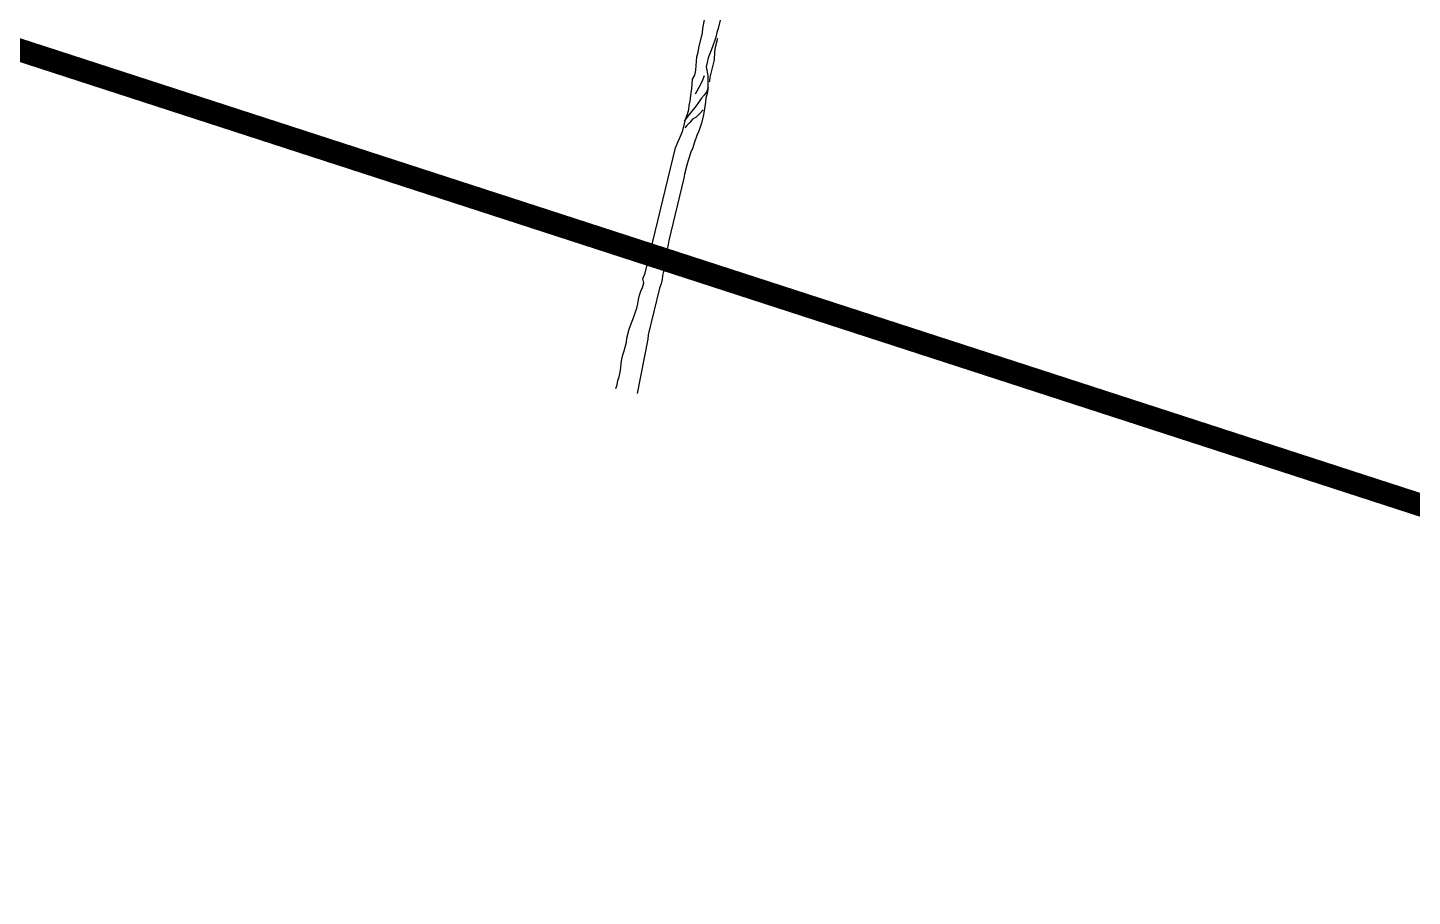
# Model space of a CAD drawing. Header units: inches. Extents: x 350994 to 353538, y 1581369 to 1583842.
# Drawn here: x 351753.61 to 351759.69, y 1583096.23 to 1583100.04 of the extents above; entities that cross this region are included whole.
import ezdxf

# ---------------------------------------------------------------- set-up
doc = ezdxf.new("R2010")
doc.units = ezdxf.units.IN
doc.header["$MEASUREMENT"] = 0
doc.linetypes.add('1', pattern=[0])
doc.linetypes.add('ACAD_ISO03W100', pattern=[30, 12, -18])
doc.layers.add('CW', color=94, linetype='1')
doc.layers.add('TREE', color=81, linetype='1')

# ---------------------------------------------------------------- blocks, each defined once
blk = doc.blocks.new('TREE_4')
at = {"color": 94}
for points in [[(-3, -32), (0, 0), (-3, 32), (0, 64), (0, 101), (-3, 136), (-9, 168), (-11, 202), (-11, 237), (-8, 269), (-8, 338), (-11, 370), (-11, 442), (-8, 474), (3, 544), (6, 578), (9, 616), (9, 651), (6, 685), (6, 720), (9, 752), (15, 784), (15, 821), (1, 850), (9, 896), (10, 1901), (13, 1935), (25, 1999), (33, 2037), (33, 2143), (39, 2178), (39, 2216), (36, 2248), (34, 2282), (28, 2346), (25, 2381), (19, 2415), (13, 2453), (22, 2488), (22, 2528), (16, 2563), (11, 2595), (5, 2629), (5, 2667), (2, 2702), (2, 2823), (-1, 2855), (-6, 2924)], [(115, 3216), (115, 2884), (112, 2852), (112, 2814), (109, 2782), (103, 2713), (92, 2644), (92, 2606), (94, 2571), (123, 2508), (129, 2476), (146, 2406), (149, 2372), (149, 2334), (152, 2302), (155, 2268), (161, 2204), (161, 2135), (158, 2103), (155, 2065), (149, 2034), (143, 1970), (140, 1932), (134, 1898), (129, 1828), (126, 1791), (126, 1718), (128, 1687), (128, 1188), (131, 1156), (131, 1119), (137, 1055), (143, 1020), (145, 986), (145, 911), (148, 879), (148, 844), (145, 809), (145, 434), (148, 402), (168, -31)], [(127, 2806), (126, 2733), (129, 2701), (141, 2638), (141, 2499), (144, 2467), (144, 2461)], [(94, 2499), (91, 2464), (83, 2433), (77, 2401), (68, 2369), (60, 2343)], [(146, 2421), (143, 2386), (129, 2354), (112, 2323), (100, 2288), (88, 2256), (59, 2193), (45, 2164), (30, 2132), (25, 2123)], [(149, 2239), (129, 2204), (109, 2172), (85, 2149), (71, 2120), (54, 2091), (42, 2071)]]:
    blk.add_lwpolyline(points, dxfattribs=at)

msp = doc.modelspace()

# ---------------------------------------------------------------- linework, layer by layer
at = {"layer": 'CW', "color": 156, "linetype": 'ACAD_ISO03W100', "lineweight": 5, "ltscale": 0.1, "const_width": 0.1, "elevation": 92.9721}
msp.add_lwpolyline([(351812.9073, 1583459.5271), (351867.4126, 1583432.7238), (351890.8022, 1583483.7787), (352001.4776, 1583425.2648), (352052.368, 1583395.5885), (351946.6042, 1583130.2254), (351913.2208, 1583044.6973), (351772.2685, 1583093.8754), (351699.4256, 1583117.5295), (351652.2226, 1583132.8576), (351705.7883, 1583242.3933)], dxfattribs=at)

# ---------------------------------------------------------------- block references
at = {"layer": 'TREE', "lineweight": 5, "xscale": 0.0005632341247466223, "yscale": 0.0005632341529917539, "zscale": 0.0005632341444477617, "rotation": 346.4411541233163}
msp.add_blockref('TREE_4', (351756.2029, 1583098.4749), dxfattribs=at)

doc.saveas('drawing.dxf')
